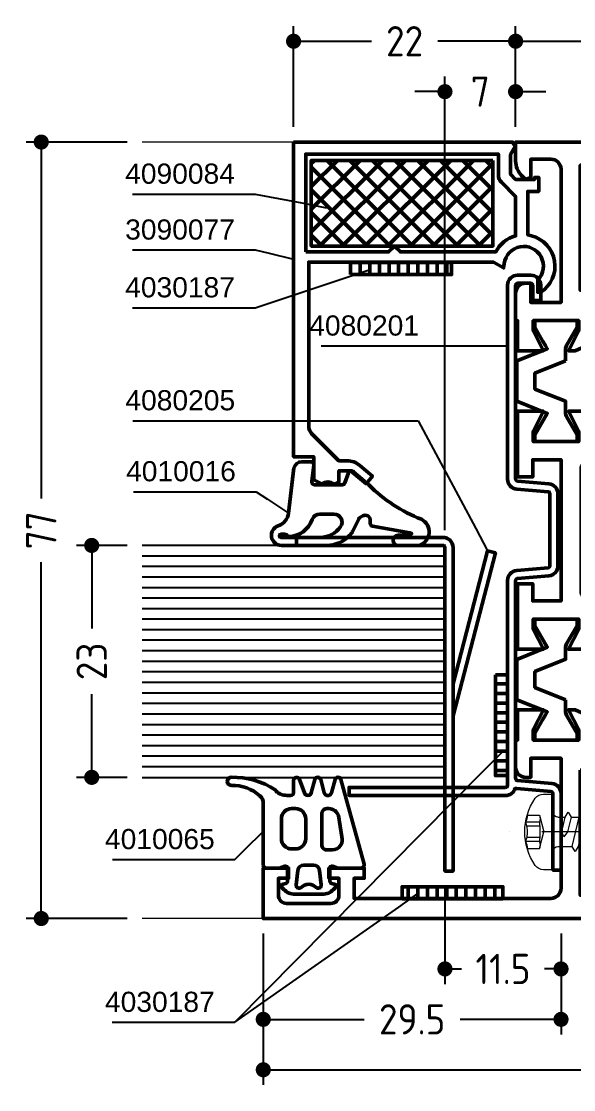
# Model space of a CAD drawing. Header units: millimetres. Extents: x 5 to 229, y 5 to 110.
# Drawn here: x 4.5 to 59.2, y 4.5 to 110.5 of the extents above; entities that cross this region are included whole.
import ezdxf

# ---------------------------------------------------------------- set-up
doc = ezdxf.new("R2010")
doc.units = ezdxf.units.MM
doc.linetypes.add('CENTER', pattern=[50.8, 31.75, -6.35, 6.35, -6.35])
doc.linetypes.add('HIDDEN', pattern=[9.525, 6.35, -3.175])
for name, color, linetype, lineweight in [('AM_5', 3, 'Continuous', 25), ('AM_C', 50, 'Continuous', 50), ('AM_S', 80, 'Continuous', 50), ('Cent3', 70, 'CENTER', 18), ('CHide4', 10, 'HIDDEN', 13), ('Cont2', 2, 'Continuous', 25), ('Cont3', 70, 'Continuous', 18), ('Cont4', 10, 'Continuous', 13)]:
    doc.layers.add(name, color=color, linetype=linetype, lineweight=lineweight)
doc.styles.add('HBS_DIMTEXTSTYLE', font='isocp.shx')
doc.styles.add('SWISSL', font='swissl.ttf')
doc.dimstyles.new('Konstruktionsschnitt 1-1$0', dxfattribs={"dimscale": 0, "dimtxt": 3, "dimasz": 1.5, "dimexe": 1.5, "dimexo": 1.5, "dimgap": 1.5, "dimtad": 0, "dimdsep": 46, "dimtxsty": 'HBS_DIMTEXTSTYLE', "dimblk": 'PUNKT', "dimcen": 0, "dimclrd": 3, "dimclre": 3, "dimclrt": 2, "dimadec": 1, "dimazin": 2, "dimtfac": 0.7, "dimtofl": 0, "dimtmove": 0, "dimatfit": 3, "dimfxl": 0, "dimtolj": 1, "dimtzin": 0, "dimarcsym": 0})

# ---------------------------------------------------------------- blocks, each defined once
blk = doc.blocks.new('PUNKT')
at = {"color": 0, "linetype": 'Continuous'}
blk.add_line((-0.5, 0), (-1, 0), dxfattribs=at)
at = {"color": 0, "linetype": 'Continuous', "const_width": 0.5}
blk.add_lwpolyline([(-0.25, 0, 1), (0.25, 0, 1)], format="xyb", close=True, dxfattribs=at)
blk = doc.blocks.new('*D29')
at = {"layer": 'AM_5', "color": 3, "lineweight": -2, "transparency": 16777216}
for p, q in [((28.5, 20), (28.5, 5)), ((126.5, 20), (126.5, 5)), ((30, 6.5), (74.29, 6.5)), ((125, 6.5), (80.71, 6.5))]:
    blk.add_line(p, q, dxfattribs=at)
at = {"layer": 'AM_5', "color": 3, "lineweight": -2, "transparency": 16777216, "xscale": 1.5, "yscale": 1.5, "zscale": 1.5, "rotation": 180}
blk.add_blockref('PUNKT', (28.5, 6.5), dxfattribs=at)
at = {"layer": 'AM_5', "color": 3, "lineweight": -2, "transparency": 16777216, "xscale": 1.5, "yscale": 1.5, "zscale": 1.5}
blk.add_blockref('PUNKT', (126.5, 6.5), dxfattribs=at)
at = {"layer": 'AM_5', "color": 2, "transparency": 16777216, "insert": (77.5, 6.5), "char_height": 3, "attachment_point": 5, "style": 'HBS_DIMTEXTSTYLE'}
blk.add_mtext('\\A1;98', dxfattribs=at)
blk = doc.blocks.new('*D34')
at = {"layer": 'AM_5', "color": 3, "lineweight": -2, "transparency": 16777216}
for p, q in [((53.5, 100), (53.5, 110)), ((101.5, 100), (101.5, 110)), ((55, 108.5), (74.2, 108.5)), ((100, 108.5), (80.8, 108.5))]:
    blk.add_line(p, q, dxfattribs=at)
at = {"layer": 'AM_5', "color": 3, "lineweight": -2, "transparency": 16777216, "xscale": 1.5, "yscale": 1.5, "zscale": 1.5, "rotation": 180}
blk.add_blockref('PUNKT', (53.5, 108.5), dxfattribs=at)
at = {"layer": 'AM_5', "color": 3, "lineweight": -2, "transparency": 16777216, "xscale": 1.5, "yscale": 1.5, "zscale": 1.5}
blk.add_blockref('PUNKT', (101.5, 108.5), dxfattribs=at)
at = {"layer": 'AM_5', "color": 2, "transparency": 16777216, "insert": (77.5, 108.5), "char_height": 3, "attachment_point": 5, "style": 'HBS_DIMTEXTSTYLE'}
blk.add_mtext('\\A1;48', dxfattribs=at)
blk = doc.blocks.new('*D57')
at = {"layer": 'AM_5', "color": 3, "lineweight": -2, "transparency": 16777216}
for p, q in [((15, 58.5), (10, 58.5)), ((11.5, 57), (11.5, 50.25)), ((11.5, 37), (11.5, 43.75)), ((15, 35.5), (10, 35.5))]:
    blk.add_line(p, q, dxfattribs=at)
at = {"layer": 'AM_5', "color": 3, "lineweight": -2, "transparency": 16777216, "xscale": 1.5, "yscale": 1.5, "zscale": 1.5}
for p, rotation in [((11.5, 58.5), 90), ((11.5, 35.5), 270)]:
    blk.add_blockref('PUNKT', p, dxfattribs=dict(at, rotation=rotation))
at = {"layer": 'AM_5', "color": 2, "transparency": 16777216, "insert": (11.5, 47), "char_height": 3, "attachment_point": 5, "rotation": 90, "style": 'HBS_DIMTEXTSTYLE'}
blk.add_mtext('\\A1;23', dxfattribs=at)
blk = doc.blocks.new('*D58')
at = {"layer": 'AM_5', "color": 3, "lineweight": -2, "transparency": 16777216}
for p, q in [((15, 98.5), (5, 98.5)), ((6.5, 97), (6.5, 63.15)), ((6.5, 23), (6.5, 56.85)), ((15, 21.5), (5, 21.5))]:
    blk.add_line(p, q, dxfattribs=at)
at = {"layer": 'AM_5', "color": 3, "lineweight": -2, "transparency": 16777216, "xscale": 1.5, "yscale": 1.5, "zscale": 1.5}
for p, rotation in [((6.5, 98.5), 90), ((6.5, 21.5), 270)]:
    blk.add_blockref('PUNKT', p, dxfattribs=dict(at, rotation=rotation))
at = {"layer": 'AM_5', "color": 2, "transparency": 16777216, "insert": (6.5, 60), "char_height": 3, "attachment_point": 5, "rotation": 90, "style": 'HBS_DIMTEXTSTYLE'}
blk.add_mtext('\\A1;77', dxfattribs=at)
blk = doc.blocks.new('WS4070448')
at = {"layer": 'Cent3', "ltscale": 0.5}
blk.add_line((8.05, -14.4), (8.07, 4.66), dxfattribs=at)
at = {"layer": 'CHide4', "ltscale": 0.3}
for p, q in [((7.1, 1.69), (7.1, 3.08)), ((7.51, 1.69), (7.51, 2.97)), ((8.63, 1.69), (8.63, 2.97)), ((9.04, 1.69), (9.04, 3.08))]:
    blk.add_line(p, q, dxfattribs=at)
for points in [[(6.42, 2.92), (6.42, 1.69)], [(9.72, 2.92), (9.72, 1.69)], [(6.42, 1.69), (8.07, 1.25)], [(9.72, 1.69), (8.07, 1.25)]]:
    blk.add_lwpolyline(points, dxfattribs=at)
for centre, radius, start, end in [((6.48, 4.2), 1.28, 267.2848, 298.8872), ((8.07, 5.85), 2.94, 250.6988, 289.3012), ((9.66, 4.2), 1.28, 241.1128, 272.7152), ((6.76, 2.85), 1.21, 253.6643, 286.3357), ((8.07, 11.78), 10.13, 264.4948, 275.5052), ((9.38, 2.85), 1.21, 253.6643, 286.3357)]:
    blk.add_arc(centre, radius, start, end, dxfattribs=at)
at = {"layer": 'Cont4'}
for p, q in [((6.62, -8.64), (6.62, -11)), ((6.62, -8.64), (9.52, -8.64)), ((9.52, -11), (9.52, -8.64)), ((6.62, -11), (8.07, -12.64)), ((8.07, -12.64), (9.52, -11))]:
    blk.add_line(p, q, dxfattribs=at)
blk.add_lwpolyline([(11.39, 2.11, 0.314856), (4.74, 2.11, 0.244912), (4.32, 1.29), (4.32, 0.36), (11.82, 0.36), (11.82, 1.29, 0.244912), (11.39, 2.11, 0.138291)], format="xyb", dxfattribs=at)
for points in [[(6.12, -1.14), (6.62, -1.43), (8.07, -1.08), (8.57, -0.71), (8.07, -0.51), (6.62, -0.85)], [(6.12, -2.54), (6.62, -2.83), (9.52, -2.14), (10.02, -1.85), (9.52, -1.56), (6.62, -2.25)], [(6.12, -3.94), (6.62, -4.23), (9.52, -3.54), (10.02, -3.25), (9.52, -2.96), (6.62, -3.65)], [(6.12, -5.34), (6.62, -5.63), (9.52, -4.94), (10.02, -4.65), (9.52, -4.36), (6.62, -5.05)], [(6.12, -6.74), (6.62, -7.03), (9.52, -6.34), (10.02, -6.05), (9.52, -5.76), (6.62, -6.45)], [(6.12, -8.14), (6.62, -8.43), (9.52, -7.74), (10.02, -7.45), (9.52, -7.16), (6.62, -7.85)]]:
    blk.add_lwpolyline(points, close=True, dxfattribs=at)
for points in [[(6.62, -0.14), (6.62, -0.85)], [(9.52, -0.14), (9.52, -1.56)], [(6.62, -1.43), (6.62, -1.85)], [(6.62, -1.43), (6.62, -2.25)], [(6.62, -1.43), (6.62, -2.25)], [(6.62, -2.83), (6.62, -3.65)], [(9.52, -2.14), (9.52, -2.96)], [(6.62, -4.23), (6.62, -5.05)], [(9.52, -3.54), (9.52, -4.36)], [(9.52, -4.94), (9.52, -5.76)], [(6.62, -5.63), (6.62, -6.45)], [(9.52, -6.34), (9.52, -7.16)], [(6.62, -7.03), (6.62, -7.85)], [(6.62, -8.43), (6.62, -8.64)], [(9.52, -7.74), (9.52, -8.64)], [(9.27, -8.64), (9.27, -10.89), (8.1, -12.28)], [(9.52, -9.14), (9.52, -9.96)], [(6.62, -9.83), (6.62, -10.65)]]:
    blk.add_lwpolyline(points, dxfattribs=at)
for centre, radius, start, end in [((6.12, -0.14), 0.5, 0, 90), ((10.02, -0.14), 0.5, 90, 180), ((6.61, -12.47), 1.47, 353.4244, 89.6688)]:
    blk.add_arc(centre, radius, start, end, dxfattribs=at)
blk = doc.blocks.new('*D77')
at = {"layer": 'AM_5', "color": 3, "lineweight": -2, "transparency": 16777216}
for p, q in [((31.5, 100), (31.5, 110)), ((53.5, 100), (53.5, 110)), ((33, 108.5), (39.22, 108.5)), ((52, 108.5), (45.78, 108.5))]:
    blk.add_line(p, q, dxfattribs=at)
at = {"layer": 'AM_5', "color": 3, "lineweight": -2, "transparency": 16777216, "xscale": 1.5, "yscale": 1.5, "zscale": 1.5, "rotation": 180}
blk.add_blockref('PUNKT', (31.5, 108.5), dxfattribs=at)
at = {"layer": 'AM_5', "color": 3, "lineweight": -2, "transparency": 16777216, "xscale": 1.5, "yscale": 1.5, "zscale": 1.5}
blk.add_blockref('PUNKT', (53.5, 108.5), dxfattribs=at)
at = {"layer": 'AM_5', "color": 2, "transparency": 16777216, "insert": (42.5, 108.5), "char_height": 3, "attachment_point": 5, "style": 'HBS_DIMTEXTSTYLE'}
blk.add_mtext('\\A1;22', dxfattribs=at)
blk = doc.blocks.new('*D78')
at = {"layer": 'AM_5', "color": 3, "lineweight": -2, "transparency": 16777216}
for p, q in [((46.5, 60), (46.5, 105)), ((53.5, 100), (53.5, 105)), ((45, 103.5), (43.5, 103.5)), ((55, 103.5), (56.5, 103.5))]:
    blk.add_line(p, q, dxfattribs=at)
at = {"layer": 'AM_5', "color": 3, "lineweight": -2, "transparency": 16777216, "xscale": 1.5, "yscale": 1.5, "zscale": 1.5}
blk.add_blockref('PUNKT', (46.5, 103.5), dxfattribs=at)
at = {"layer": 'AM_5', "color": 3, "lineweight": -2, "transparency": 16777216, "xscale": 1.5, "yscale": 1.5, "zscale": 1.5, "rotation": 180}
blk.add_blockref('PUNKT', (53.5, 103.5), dxfattribs=at)
at = {"layer": 'AM_5', "color": 2, "transparency": 16777216, "insert": (50, 103.5), "char_height": 3, "attachment_point": 5, "style": 'HBS_DIMTEXTSTYLE'}
blk.add_mtext('\\A1;7', dxfattribs=at)
blk = doc.blocks.new('*D79')
at = {"layer": 'AM_5', "color": 3, "lineweight": -2, "transparency": 16777216}
for p, q in [((46.5, 24.7), (46.5, 15)), ((58, 20), (58, 15)), ((48, 16.5), (48.14, 16.5)), ((56.5, 16.5), (56.36, 16.5))]:
    blk.add_line(p, q, dxfattribs=at)
at = {"layer": 'AM_5', "color": 3, "lineweight": -2, "transparency": 16777216, "xscale": 1.5, "yscale": 1.5, "zscale": 1.5, "rotation": 180}
blk.add_blockref('PUNKT', (46.5, 16.5), dxfattribs=at)
at = {"layer": 'AM_5', "color": 3, "lineweight": -2, "transparency": 16777216, "xscale": 1.5, "yscale": 1.5, "zscale": 1.5}
blk.add_blockref('PUNKT', (58, 16.5), dxfattribs=at)
at = {"layer": 'AM_5', "color": 2, "transparency": 16777216, "insert": (52.25, 16.5), "char_height": 3, "attachment_point": 5, "style": 'HBS_DIMTEXTSTYLE'}
blk.add_mtext('\\A1;11.5', dxfattribs=at)
blk = doc.blocks.new('*D80')
at = {"layer": 'AM_5', "color": 3, "lineweight": -2, "transparency": 16777216}
for p, q in [((28.5, 20), (28.5, 10)), ((58, 20), (58, 10)), ((30, 11.5), (38.49, 11.5)), ((56.5, 11.5), (48.01, 11.5))]:
    blk.add_line(p, q, dxfattribs=at)
at = {"layer": 'AM_5', "color": 3, "lineweight": -2, "transparency": 16777216, "xscale": 1.5, "yscale": 1.5, "zscale": 1.5, "rotation": 180}
blk.add_blockref('PUNKT', (28.5, 11.5), dxfattribs=at)
at = {"layer": 'AM_5', "color": 3, "lineweight": -2, "transparency": 16777216, "xscale": 1.5, "yscale": 1.5, "zscale": 1.5}
blk.add_blockref('PUNKT', (58, 11.5), dxfattribs=at)
at = {"layer": 'AM_5', "color": 2, "transparency": 16777216, "insert": (43.25, 11.5), "char_height": 3, "attachment_point": 5, "style": 'HBS_DIMTEXTSTYLE'}
blk.add_mtext('\\A1;29.5', dxfattribs=at)
blk = doc.blocks.new('*U83', base_point=(-121.86, 155.56))
for p, q in [((-121.86, 177.51), (-151.86, 177.51)), ((-121.86, 176.46), (-151.86, 176.46)), ((-121.86, 175.42), (-151.86, 175.42)), ((-121.86, 174.37), (-151.86, 174.37)), ((-121.86, 173.33), (-151.86, 173.33)), ((-121.86, 172.28), (-151.86, 172.28)), ((-121.86, 171.24), (-151.86, 171.24)), ((-121.86, 170.19), (-151.86, 170.19)), ((-121.86, 169.15), (-151.86, 169.15)), ((-121.86, 168.1), (-151.86, 168.1)), ((-121.86, 167.06), (-151.86, 167.06)), ((-121.86, 166.01), (-151.86, 166.01)), ((-121.86, 164.96), (-151.86, 164.96)), ((-121.86, 163.92), (-151.86, 163.92)), ((-121.86, 162.87), (-151.86, 162.87)), ((-121.86, 161.83), (-151.86, 161.83)), ((-121.86, 160.78), (-151.86, 160.78)), ((-121.86, 159.74), (-151.86, 159.74)), ((-121.86, 158.69), (-151.86, 158.69)), ((-121.86, 157.65), (-151.86, 157.65)), ((-121.86, 156.6), (-151.86, 156.6))]:
    blk.add_line(p, q)
blk.add_lwpolyline([(-151.86, 155.56), (-121.86, 155.56), (-121.86, 178.56), (-151.86, 178.56)])
blk = doc.blocks.new('*S408')
at = {"layer": 'AM_5', "color": 3}
for p, q in [((15.63, 63.83), (27.78, 63.83)), ((27.78, 63.83), (28.92, 63.08))]:
    blk.add_line(p, q, dxfattribs=at)
at = {"layer": 'AM_5', "color": 3, "linetype": 'Continuous'}
blk.add_line((28.92, 63.08), (31.01, 61.7), dxfattribs=at)
at = {"layer": 'AM_5', "color": 2, "insert": (25.78, 64.83), "char_height": 2, "attachment_point": 9, "style": 'SWISSL'}
blk.add_mtext('4010016', dxfattribs=at)
blk = doc.blocks.new('*S409')
at = {"layer": 'AM_5', "color": 3}
blk.add_line((34.23, 78.28), (50.2, 78.28), dxfattribs=at)
at = {"layer": 'AM_5', "color": 3, "linetype": 'Continuous'}
blk.add_line((50.2, 78.28), (52.7, 78.28), dxfattribs=at)
at = {"layer": 'AM_5', "color": 2, "insert": (43.93, 79.28), "char_height": 2, "attachment_point": 9, "style": 'SWISSL'}
blk.add_mtext('4080201', dxfattribs=at)
blk = doc.blocks.new('*S410')
at = {"layer": 'AM_5', "color": 3}
for p, q in [((15.58, 70.87), (43.86, 70.87)), ((43.86, 70.87), (49.55, 60.17))]:
    blk.add_line(p, q, dxfattribs=at)
at = {"layer": 'AM_5', "color": 3, "linetype": 'Continuous'}
blk.add_line((49.55, 60.17), (50.73, 57.96), dxfattribs=at)
at = {"layer": 'AM_5', "color": 2, "insert": (25.71, 71.87), "char_height": 2, "attachment_point": 9, "style": 'SWISSL'}
blk.add_mtext('4080205', dxfattribs=at)
blk = doc.blocks.new('*S411')
at = {"layer": 'AM_5', "color": 3, "linetype": 'Continuous'}
blk.add_line((26.72, 28.37), (28.5, 30.12), dxfattribs=at)
at = {"layer": 'AM_5', "color": 3}
for p, q in [((25.69, 27.35), (26.72, 28.37)), ((13.56, 27.35), (25.69, 27.35))]:
    blk.add_line(p, q, dxfattribs=at)
at = {"layer": 'AM_5', "color": 2, "insert": (23.69, 28.35), "char_height": 2, "attachment_point": 9, "style": 'SWISSL'}
blk.add_mtext('4010065', dxfattribs=at)
blk = doc.blocks.new('*S412')
at = {"layer": 'AM_5', "color": 3}
for p, q in [((15.53, 87.8), (27.69, 87.8)), ((27.69, 87.8), (29.07, 87.47))]:
    blk.add_line(p, q, dxfattribs=at)
at = {"layer": 'AM_5', "color": 3, "linetype": 'Continuous'}
blk.add_line((29.07, 87.47), (31.5, 86.89), dxfattribs=at)
at = {"layer": 'AM_5', "color": 2, "insert": (25.69, 88.8), "char_height": 2, "attachment_point": 9, "style": 'SWISSL'}
blk.add_mtext('3090077', dxfattribs=at)
blk = doc.blocks.new('*S413')
at = {"layer": 'AM_5', "color": 3}
for p, q in [((15.53, 93.34), (27.69, 93.34)), ((27.69, 93.34), (32.31, 92.46))]:
    blk.add_line(p, q, dxfattribs=at)
at = {"layer": 'AM_5', "color": 3, "linetype": 'Continuous'}
blk.add_line((32.31, 92.46), (34.77, 91.99), dxfattribs=at)
at = {"layer": 'AM_5', "color": 2, "insert": (25.69, 94.34), "char_height": 2, "attachment_point": 9, "style": 'SWISSL'}
blk.add_mtext('4090084', dxfattribs=at)
blk = doc.blocks.new('*S414')
at = {"layer": 'AM_5', "color": 3, "linetype": 'Continuous'}
blk.add_line((36.81, 85.11), (39.18, 85.91), dxfattribs=at)
at = {"layer": 'AM_5', "color": 3}
for p, q in [((27.69, 82.07), (36.81, 85.11)), ((15.54, 82.07), (27.69, 82.07))]:
    blk.add_line(p, q, dxfattribs=at)
at = {"layer": 'AM_5', "color": 2, "insert": (25.69, 83.07), "char_height": 2, "attachment_point": 9, "style": 'SWISSL'}
blk.add_mtext('4030187', dxfattribs=at)
blk = doc.blocks.new('*S415')
at = {"layer": 'AM_5', "color": 3, "linetype": 'Continuous'}
for p, q in [((50.36, 36.17), (52.12, 37.95)), ((41.92, 22.63), (43.96, 24.07))]:
    blk.add_line(p, q, dxfattribs=at)
at = {"layer": 'AM_5', "color": 3}
for p, q in [((25.69, 11.21), (50.36, 36.17)), ((25.69, 11.21), (41.92, 22.63)), ((13.54, 11.21), (25.69, 11.21))]:
    blk.add_line(p, q, dxfattribs=at)
at = {"layer": 'AM_5', "color": 2, "insert": (23.69, 12.21), "char_height": 2, "attachment_point": 9, "style": 'SWISSL'}
blk.add_mtext('4030187', dxfattribs=at)
blk = doc.blocks.new('WI1021358')
for points in [[(-59.8, 2.2), (-59.8, 1.55), (-61.8, 2.55), (-62.8, 2.55), (-62.8, -1.95), (-61.8, -1.95), (-59.8, -0.95), (-59.8, -3.5), (-65, -3.5), (-65, -2), (-64.6, -2), (-64.6, 5, 0.414214), (-65.6, 6), (-74.2, 6, 0.414214), (-75.2, 5), (-75.2, -2), (-72.2, -2), (-72.06, -2.34), (-73.22, -3.5), (-75.2, -3.5), (-75.2, -10), (-73, -10), (-73, -9), (-72, -9), (-72, -12.5), (-73, -12.5), (-73, -11.5), (-74.7, -11.5, 0.414214), (-75.5, -12.3), (-75.5, -16.7, 0.414214), (-74.7, -17.5), (-73, -17.5), (-73, -16.5), (-72, -16.5), (-72, -19), (-77, -19), (-77, 79), (-72, 79), (-72, 76.5), (-73, 76.5), (-73, 77.5), (-74.7, 77.5, 0.414214), (-75.5, 76.7), (-75.5, 72.3, 0.414214), (-74.7, 71.5), (-73, 71.5), (-73, 72.5), (-72, 72.5), (-72, 69), (-73, 69), (-73, 70), (-75, 70), (-75, 50.5, 0.414214), (-74, 49.5), (-61.1, 49.5), (-61.1, 52.5), (-63, 52.5), (-63, 53, -0.414214), (-62, 54), (-59.3, 54), (-59.3, 53.8), (-56.3, 53.8), (-56.3, 51.25), (-58.3, 52.25), (-59.3, 52.25), (-59.3, 47.75), (-58.3, 47.75), (-56.3, 48.75), (-56.3, 48.1), (-57.03, 46.49, -0.294108), (-57.94, 45.9), (-60, 45.9), (-60, 6.6), (-60.9, 6.6), (-60.9, 4.78, 0.109518), (-60.81, 4.36), (-59.8, 2.2)], [(-55.31, 49.05), (-56.43, 49.05, 0.131652), (-56.83, 48.94), (-58.64, 47.9), (-59.3, 47.9), (-59.3, 52.1), (-58.64, 52.1), (-57.3, 51.33), (-56.81, 51.05), (-56.51, 50.87), (-55.3, 53.88), (-51.3, 53.88), (-50.09, 50.87), (-47.96, 52.1), (-47.3, 52.1), (-47.3, 47.9), (-47.96, 47.9), (-49.77, 48.94, 0.131652), (-50.17, 49.05), (-51.29, 49.05), (-52.51, 52.08), (-54.08, 52.08)], [(-24.5, 41.33, 0.198912), (-25.96, 44.86), (-26.7, 45.6), (-26.7, 48.75), (-28.7, 47.75), (-29.7, 47.75), (-29.7, 52.25), (-28.7, 52.25), (-26.7, 51.25), (-26.7, 53.8), (-33.2, 53.8), (-33.2, 52.3), (-31.5, 52.3), (-31.5, 49.5), (-45.5, 49.5), (-45.5, 52.3), (-43.8, 52.3), (-43.8, 53.8), (-50.3, 53.8), (-50.3, 51.25), (-48.3, 52.25), (-47.3, 52.25), (-47.3, 47.75), (-48.3, 47.75), (-50.3, 48.75), (-50.3, 45.6), (-51.04, 44.86, 0.198912), (-52.5, 41.33), (-52.5, 5.21, -0.109518), (-52.59, 4.79), (-53.8, 2.2), (-53.8, 1.55), (-51.8, 2.55), (-50.8, 2.55), (-50.8, -1.95), (-51.8, -1.95), (-53.8, -0.95), (-53.8, -3.5), (-45.5, -3.5), (-45.5, 0.3), (-48, 0.3), (-48, 6), (-29, 6), (-29, 0.3), (-31.5, 0.3), (-31.5, -3.5), (-23.2, -3.5), (-23.2, -0.95), (-25.2, -1.95), (-26.2, -1.95), (-26.2, 2.55), (-25.2, 2.55), (-23.2, 1.55), (-23.2, 2.2), (-24.41, 4.79, -0.109518), (-24.5, 5.21)], [(-21.69, 49.05), (-20.57, 49.05, -0.131652), (-20.17, 48.94), (-18.36, 47.9), (-17.7, 47.9), (-17.7, 52.1), (-18.36, 52.1), (-19.7, 51.33), (-20.19, 51.05), (-20.49, 50.87), (-21.7, 53.88), (-25.7, 53.88), (-26.91, 50.87), (-29.04, 52.1), (-29.7, 52.1), (-29.7, 47.9), (-29.04, 47.9), (-27.23, 48.94, -0.131652), (-26.83, 49.05), (-25.71, 49.05), (-24.49, 52.08), (-22.91, 52.08)], [(-17.7, 54), (-15, 54, -0.414214), (-14, 53), (-14, 52.5), (-15.9, 52.5), (-15.9, 49.5), (-2.7, 49.5, 0.414214), (-1.7, 50.5), (-1.7, 52.5), (-3.5, 52.5), (-3.71, 53.01), (-3.31, 53.41, -0.198912), (-1.9, 54), (0, 54), (0, 6), (-12, 6), (-12, -3.5), (-17.2, -3.5), (-17.2, -0.95), (-15.2, -1.95), (-14.2, -1.95), (-14.2, 2.55), (-15.2, 2.55), (-17.2, 1.55), (-17.2, 2.2), (-16.19, 4.36, 0.109518), (-16.1, 4.78), (-16.1, 6.6), (-17, 6.6), (-17, 45.9), (-19.06, 45.9, -0.294108), (-19.97, 46.49), (-20.7, 48.1), (-20.7, 48.75), (-18.7, 47.75), (-17.7, 47.75), (-17.7, 52.25), (-18.7, 52.25), (-20.7, 51.25), (-20.7, 53.8), (-17.7, 53.8), (-17.7, 54)], [(-26.5, 8), (-50.5, 8), (-50.5, 41.33, -0.198912), (-49.62, 43.45), (-47.86, 45.21, -0.154989), (-47.33, 45.49, 0.248244), (-45.47, 46.91, -0.293963), (-44.56, 47.5), (-32.43, 47.5, -0.293963), (-31.52, 46.91, 0.248244), (-29.67, 45.49, -0.154989), (-29.14, 45.21), (-27.38, 43.45, -0.198912), (-26.5, 41.33)], [(-58.81, 1.25), (-59.93, 1.25, -0.131652), (-60.33, 1.36), (-62.14, 2.4), (-62.8, 2.4), (-62.8, -1.8), (-62.14, -1.8), (-60.8, -1.03), (-60.31, -0.74), (-60.01, -0.57), (-58.8, -3.57), (-54.8, -3.57), (-53.59, -0.57), (-51.46, -1.8), (-50.8, -1.8), (-50.8, 2.4), (-51.46, 2.4), (-53.27, 1.36, -0.131652), (-53.67, 1.25), (-54.79, 1.25), (-56.01, -1.77), (-57.58, -1.77)], [(-18.19, 1.25), (-17.07, 1.25, 0.131652), (-16.67, 1.36), (-14.86, 2.4), (-14.2, 2.4), (-14.2, -1.8), (-14.86, -1.8), (-16.2, -1.03), (-16.69, -0.74), (-16.99, -0.57), (-18.2, -3.57), (-22.2, -3.57), (-23.41, -0.57), (-25.54, -1.8), (-26.2, -1.8), (-26.2, 2.4), (-25.54, 2.4), (-23.73, 1.36, 0.131652), (-23.33, 1.25), (-22.21, 1.25), (-20.99, -1.77), (-19.41, -1.77)]]:
    blk.add_lwpolyline(points, format="xyb", close=True)
for points in [[(-62.3, 47.6), (-74.7, 47.6), (-74.7, 45.1), (-75, 45.1), (-75, 10.4), (-74.7, 10.4), (-74.7, 7.9), (-62.3, 7.9), (-62.3, 10.4), (-61.8, 10.4), (-61.8, 45.1), (-62.3, 45.1), (-62.3, 47.6)], [(-14.7, 7.9), (-2.3, 7.9), (-2.3, 10.4), (-2, 10.4), (-2, 45.1), (-2.3, 45.1), (-2.3, 47.6), (-14.7, 47.6), (-14.7, 45.1), (-15.2, 45.1), (-15.2, 10.4), (-14.7, 10.4), (-14.7, 7.9)]]:
    blk.add_lwpolyline(points, close=True)
blk = doc.blocks.new('WI3090077')
for points in [[(0, 22), (0, 0.3), (-0.45, 0.04), (-1.25, 0.5), (-3.2, 0.5), (-3.7, 0), (-3.7, -1.9), (-3.5, -1.9), (-3.5, -2.3), (-4.9, -2.3), (-4.9, -1.2), (-9.2, -1.2), (-9.3, -1.57, -0.652679), (-14.9, -2.49), (-14.9, -2.2), (-13.66, -2.2, 1.382111), (-12.04, 1.13), (-12.48, 1.19), (-11.9, 2.2), (-11.9, 20.5), (-28.19, 20.5, 0.198912), (-28.89, 20.21), (-31.6, 17.5), (-31.6, 16.71, -0.176327), (-32.07, 15.43), (-33.12, 14.18), (-33.88, 14.82), (-32.6, 16.35), (-32.6, 17.5), (-33.7, 17.5), (-33.93, 17.99, 0.339409), (-33.9, 19.21), (-33.5, 20), (-31.2, 20), (-31.2, 22), (0, 22)], [(-10.9, 20.8), (-10.9, 12.58), (-10.32, 12), (-10.9, 11.42), (-10.9, 1.97, -0.213458), (-9.31, 0), (-5.4, 0), (-3.99, 1.41, -0.198912), (-3.28, 1.7), (-1.2, 1.7), (-1.2, 20.8), (-10.9, 20.8)]]:
    blk.add_lwpolyline(points, format="xyb", close=True)
blk = doc.blocks.new('WI4010016')
for points in [[(1.19, 1.96, -0.346133), (1.8, 1.18), (1.8, 0.3, -0.449698), (1.46, 0), (-0.16, 0.2, 0.449698), (-0.5, -0.1), (-0.5, -2.79, 0.315299), (-0.3, -3.07), (0.7, -3.44, -0.548619), (0.81, -3.93), (-0.5, -5.46, 0.104737), (-3.91, -10.66, -0.684728), (-6.5, -10.42), (-6.5, -8.36, -1), (-5.5, -8.36), (-5.5, -9.42, 0.287601), (-5.34, -9.69, 0.156883), (-5.25, -9.53), (-4.59, -5.82, -0.041381), (-4.57, -5.74), (-4.52, -5.69, -0.200274), (-4.31, -5.6), (-4, -5.6, 0.57735), (-3.57, -4.85), (-3.72, -4.58, 0.149451), (-3.85, -4.46), (-5.14, -3.83, -0.069927), (-5.25, -3.76), (-5.51, -3.53, -0.212557), (-6.5, -1.3), (-6.5, 3.2, -0.852431), (-4.55, 3.51, 0.291336), (-3.3, 2.49), (1.19, 1.96)], [(1.19, 1.96, -0.346133), (1.8, 1.18), (1.8, 0.3, -0.449698), (1.46, 0), (-0.16, 0.2, 0.449698), (-0.5, -0.1), (-0.5, -2.79, 0.315299), (-0.3, -3.07), (0.7, -3.44, -0.548619), (0.81, -3.93), (-0.5, -5.46, 0.104737), (-3.91, -10.66, -0.684728), (-6.5, -10.42), (-6.5, -8.36, -1), (-5.5, -8.36), (-5.5, -9.42, 0.287601), (-5.34, -9.69, 0.156883), (-5.25, -9.53), (-4.59, -5.82, -0.041381), (-4.57, -5.74), (-4.52, -5.69, -0.200274), (-4.31, -5.6), (-4, -5.6, 0.57735), (-3.57, -4.85), (-3.72, -4.58, 0.149451), (-3.85, -4.46), (-5.14, -3.83, -0.069927), (-5.25, -3.76), (-5.51, -3.53, -0.212557), (-6.5, -1.3), (-6.5, 3.2, -0.852431), (-4.55, 3.51, 0.291336), (-3.3, 2.49), (1.19, 1.96)], [(-3.4, -2, -0.612992), (-4.67, -2.65, -0.239931), (-5.7, -0.63), (-5.7, 3.25, -1), (-5.4, 3.25), (-5.4, 2.88, -0.317837), (-5.6, 2.6), (-5.6, 2.51, 0.317975), (-3.93, 0.15, -0.317975), (-3.4, -0.6), (-3.4, -2)], [(-3.4, -2, -0.612992), (-4.67, -2.65, -0.239931), (-5.7, -0.63), (-5.7, 3.25, -1), (-5.4, 3.25), (-5.4, 2.88, -0.317837), (-5.6, 2.6), (-5.6, 2.51, 0.317975), (-3.93, 0.15, -0.317975), (-3.4, -0.6), (-3.4, -2)]]:
    blk.add_lwpolyline(points, format="xyb", close=True)
blk = doc.blocks.new('WI4010065')
for points in [[(0.3, 0, 0.414214), (0, -0.3), (0, -1.62), (0.19, -2.13, -0.520567), (0, -2.4), (-1.33, -2.4, -0.36397), (-1.53, -2.23), (-1.58, -1.97, 0.594937), (-1.91, -1.85), (-2.12, -2.05, 0.208), (-2.6, -3.15), (-2.6, -5.85, 0.208), (-2.12, -6.95), (-1.91, -7.15, 0.594937), (-1.58, -7.03), (-1.53, -6.77, -0.36397), (-1.33, -6.6), (0, -6.6, -0.520567), (0.19, -6.87), (0, -7.38), (0, -9.7, 0.505497), (0.39, -9.99), (8.79, -7.69, 0.751737), (8.78, -7.11), (7.47, -6.76, -0.767327), (7.47, -6.04), (8.78, -5.69, 0.767327), (8.78, -5.11), (7.46, -4.76, -0.767327), (7.46, -4.08), (8.78, -3.59, 0.876976), (8.7, -3), (7.5, -3, -0.414214), (7.2, -2.7), (7.2, -2.48, -0.051818), (7.23, -2.17, -0.225446), (7.75, -1.18, 0.150709), (9, 3.17, 1.016945), (8.2, 3.15, -0.195341), (7.16, 0.33, -0.211259), (6.42, 0)], [(4.9, -1.8, -0.414214), (5.9, -2.8), (5.9, -3.2, -0.414214), (4.9, -4.2), (2.9, -4.2, -0.414214), (1.9, -3.2), (1.9, -2.8, -0.414214), (2.9, -1.8)], [(0.3, -4.98), (0.3, -4.02, 0.378866), (-0.23, -3.43), (-1.66, -3.25, 0.717695), (-1.91, -3.76, -0.421053), (-1.91, -5.24, 0.717695), (-1.66, -5.75), (-0.23, -5.57, 0.378866)], [(5.4, -5.8, -0.414214), (5.9, -6.3), (5.9, -6.49, -0.328465), (5.2, -7.44), (3.1, -7.78, -0.505497), (1.8, -6.83), (1.8, -6.3, -0.414214), (2.3, -5.8)]]:
    blk.add_lwpolyline(points, format="xyb", close=True)
blk = doc.blocks.new('WI4030187')
h = blk.add_hatch()
h.set_pattern_fill('LINE', color=256, scale=0.3, angle=90)
h.paths.add_polyline_path([(5, 0), (5, 1.2), (-5, 1.2), (-5, 0)])
blk.add_lwpolyline([(5, 1.2), (5, 0), (-5, 0), (-5, 1.2), (5, 1.2)], close=True)
blk = doc.blocks.new('WI4080201')
blk.add_lwpolyline([(-49, 1, 0.414214), (-48.8, 0.8), (-28.48, 0.8, -0.388879), (-27.49, -0.11), (-27.22, -3.22, 0.388879), (-27.02, -3.4), (-19.88, -3.4, 0.388879), (-19.68, -3.22), (-19.41, -0.11, -0.388879), (-18.42, 0.8), (0.8, 0.8, -0.414214), (1.8, -0.2), (1.8, -1.5, -0.414214), (0.8, -2.5), (-0.7, -2.5), (-0.7, -1.7), (0.8, -1.7, 0.414214), (1, -1.5), (1, -0.2, 0.414214), (0.8, 0), (-18.42, 0, 0.388879), (-18.62, -0.18), (-18.89, -3.29, -0.388879), (-19.88, -4.2), (-27.02, -4.2, -0.388879), (-28.01, -3.29), (-28.28, -0.18, 0.388879), (-28.48, 0), (-48.12, 0, 0.388879), (-48.32, -0.18), (-48.61, -3.59, -0.388879), (-49.61, -4.5), (-57.2, -4.5), (-57.2, -3.7), (-49.61, -3.7, 0.388879), (-49.41, -3.52), (-49.11, -0.11, -0.039327), (-49.09, 0.04, -0.331311), (-49.8, 1), (-49.8, 16.5), (-49, 16.5), (-49, 1)], format="xyb", close=True)
blk = doc.blocks.new('WI4080205')
blk.add_lwpolyline([(0.8, 0.2, -0.414214), (-0.2, -0.8), (-32.3, -0.8), (-32.3, 0), (-0.2, 0, 0.414214), (0, 0.2), (0, 14.7), (0.8, 14.7), (0.8, 0.2)], format="xyb", close=True)
blk.add_lwpolyline([(-13.72, -0.8), (-0.53, -4.23), (-0.74, -5), (-16.9, -0.8)])
blk = doc.blocks.new('WI4090084')
h = blk.add_hatch()
h.set_pattern_fill('ANSI37', color=256, scale=0.5)
h.set_pattern_definition([(45, (-18.55, -9.35), (-1.12253, 1.12253), []), (135, (-18.55, -9.35), (-1.12253, -1.12253), [])])
h.paths.add_polyline_path([(-0.55, -0.85), (-18.55, -0.85), (-18.55, -9.35), (-0.55, -9.35)])
blk.add_lwpolyline([(-0.55, -0.85), (-0.55, -9.35), (-18.55, -9.35), (-18.55, -0.85), (-0.55, -0.85)], close=True)

msp = doc.modelspace()

# ---------------------------------------------------------------- linework, layer by layer
at = {"layer": 'Cont3'}
for p, q in [((31.5, 98.501), (16.5, 98.501)), ((28.5, 21.5), (16.5, 21.5))]:
    msp.add_line(p, q, dxfattribs=at)

# ---------------------------------------------------------------- block references
at = {"xscale": -1, "rotation": 90}
msp.add_blockref('WS4070448', (57.561, 38.163), dxfattribs=at)
at = {"layer": 'AM_5'}
for name in ['*S413', '*S412', '*S414', '*S409', '*S410', '*S408', '*S415', '*S411']:
    msp.add_blockref(name, (0, 0), dxfattribs=at)
at = {"layer": 'AM_C'}
msp.add_blockref('WI4090084', (51.8, 97.534), dxfattribs=at)
for name, p, rotation in [('WI4030187', (42.149, 86.552), 179.9999999999999), ('WI4080201', (53.5, 83.501), 89.99999999999991), ('WI4010016', (33.5, 65.001), 89.99999999999991), ('WI4080205', (46.5, 58.498), 89.99999999999991), ('WI4030187', (52.7, 40.671), 89.99999999999991), ('WI4010065', (28.5, 26.502), 89.99999999999991), ('WI4030187', (47.25, 24.653), 179.9999999999999)]:
    msp.add_blockref(name, p, dxfattribs=dict(at, rotation=rotation))
at = {"layer": 'AM_S', "rotation": 89.99999999999991}
for name, p in [('WI1021358', (107.5, 98.501)), ('WI3090077', (53.5, 98.501))]:
    msp.add_blockref(name, p, dxfattribs=at)
at = {"layer": 'Cont2'}
msp.add_blockref('*U83', (46.5, 35.498), dxfattribs=at)

# ---------------------------------------------------------------- dimensions: what is measured, and where the dimension line sits
at = {"layer": 'AM_5'}
for base, p1, p2, picture, middle in [((53.5, 108.501), (31.5, 98.501), (53.5, 98.501), '*D77', (42.5, 108.501)), ((101.5, 108.501), (53.5, 98.501), (101.5, 98.501), '*D34', (77.5, 108.501)), ((126.5, 6.5), (28.5, 21.5), (126.5, 21.501), '*D29', (77.5, 6.5))]:
    dim = msp.add_linear_dim(base=base, p1=p1, p2=p2, dimstyle='Konstruktionsschnitt 1-1$0', override={"dimscale": 1}, dxfattribs=at)
    dim.commit()
    dim.dimension.update_dxf_attribs({"geometry": picture, "text_midpoint": middle})
for base, p1, p2, angle, picture, middle in [((46.5, 103.501), (53.5, 98.501), (46.5, 58.498), 180, '*D78', (50, 103.501)), ((6.5, 98.501), (16.5, 21.5), (16.5, 98.501), 90, '*D58', (6.5, 60.001)), ((58, 16.5), (46.5, 26.198), (58, 21.5), 180, '*D79', (52.25, 16.5))]:
    dim = msp.add_linear_dim(base=base, p1=p1, p2=p2, angle=angle, dimstyle='Konstruktionsschnitt 1-1$0', override={"dimscale": 1}, dxfattribs=at)
    dim.commit()
    dim.dimension.update_dxf_attribs({"geometry": picture, "text_midpoint": middle, "dimtype": 160})
for base, p1, p2, angle, picture, middle in [((11.5, 58.498), (16.5, 35.498), (16.5, 58.498), 90, '*D57', (11.5, 46.998)), ((28.5, 11.5), (58, 21.5), (28.5, 21.5), 180, '*D80', (43.25, 11.5))]:
    dim = msp.add_linear_dim(base=base, p1=p1, p2=p2, angle=angle, dimstyle='Konstruktionsschnitt 1-1$0', override={"dimscale": 1}, dxfattribs=at)
    dim.commit()
    dim.dimension.update_dxf_attribs({"geometry": picture, "text_midpoint": middle})

doc.saveas('drawing.dxf')
